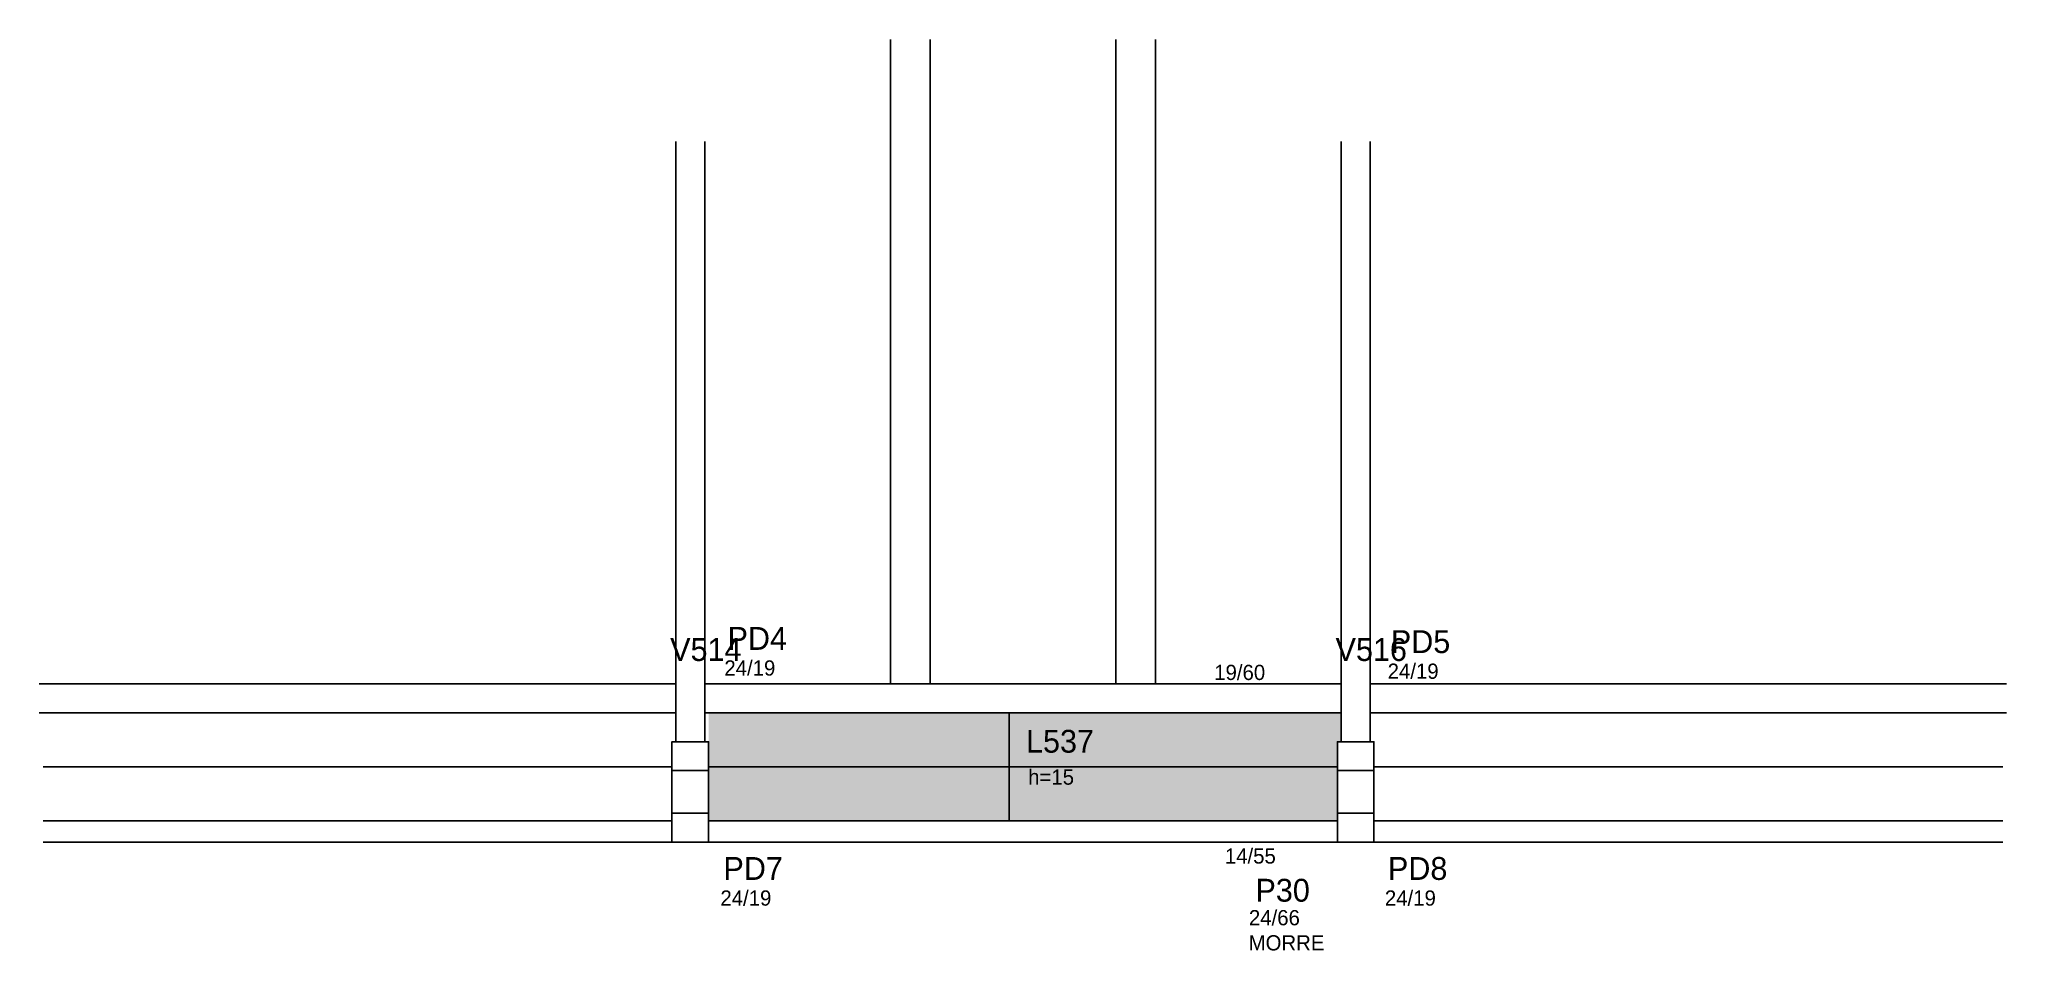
# Model space of a CAD drawing. Header units: metres. Extents: x 4052 to 5344, y 2399 to 2997.
import ezdxf

# ---------------------------------------------------------------- set-up
doc = ezdxf.new("R2010")
doc.units = ezdxf.units.M
for name, color, linetype in [('3', 7, 'Continuous'), ('4', 7, 'Continuous'), ('7', 7, 'Continuous'), ('Painéis', 7, 'Continuous'), ('REAPROVEITAMENTO', 7, 'Continuous')]:
    doc.layers.add(name, color=color, linetype=linetype)

msp = doc.modelspace()

# ---------------------------------------------------------------- hatches: boundary and pattern name
at = {"layer": 'REAPROVEITAMENTO'}
h = msp.add_hatch(color=7, dxfattribs=at)
h.dxf.hatch_style = 1
h.paths.add_polyline_path([(4906.5, 2535.9), (4904, 2535.9), (4904, 2535.9), (4904.2, 2483.9), (4904.2, 2483.9), (4491.2, 2483.9), (4491.2, 2483.9), (4491.2, 2554.9), (4491.2, 2554.9), (4906.7, 2554.9), (4906.7, 2554.9), (4906.5, 2535.9)])

# ---------------------------------------------------------------- linework, layer by layer
at = {"layer": '3', "color": 7, "lineweight": 25}
for points in [[(4469.7, 2929.9), (4469.7, 2554.9)], [(4488.7, 2554.9), (4488.7, 2929.9)], [(4906.7, 2929.9), (4906.7, 2554.9)], [(4925.7, 2554.9), (4925.7, 2929.9)], [(4469.7, 2573.9), (4051.7, 2573.9)], [(4906.7, 2573.9), (4488.7, 2573.9)], [(5343.7, 2573.9), (4925.7, 2573.9)], [(4051.7, 2554.9), (4469.7, 2554.9)], [(4469.7, 2554.9), (4469.7, 2535.9)], [(4488.7, 2554.9), (4906.7, 2554.9)], [(4488.7, 2535.9), (4488.7, 2554.9)], [(4488.7, 2535.9), (4488.7, 2554.9)], [(4906.7, 2554.9), (4906.7, 2535.9)], [(4925.7, 2554.9), (5343.7, 2554.9)], [(4925.7, 2535.9), (4925.7, 2554.9)], [(4467.2, 2483.9), (4054.2, 2483.9)], [(4904.2, 2483.9), (4491.2, 2483.9)], [(5341.2, 2483.9), (4928.2, 2483.9)], [(4054.2, 2469.9), (4467.2, 2469.9)], [(4491.2, 2469.9), (4904.2, 2469.9)], [(4928.2, 2469.9), (5341.2, 2469.9)]]:
    msp.add_lwpolyline(points, dxfattribs=at)
at = {"layer": '7', "color": 7, "lineweight": 25}
for points in [[(4467.2, 2469.9), (4491.2, 2469.9), (4491.2, 2535.9), (4467.2, 2535.9), (4467.2, 2469.9)], [(4467.2, 2516.9), (4491.2, 2516.9), (4491.2, 2535.9), (4467.2, 2535.9), (4467.2, 2516.9)], [(4904.2, 2469.9), (4928.2, 2469.9), (4928.2, 2535.9), (4904.2, 2535.9), (4904.2, 2469.9)], [(4904.2, 2516.9), (4928.2, 2516.9), (4928.2, 2535.9), (4904.2, 2535.9), (4904.2, 2516.9)], [(4467.2, 2469.9), (4491.2, 2469.9), (4491.2, 2488.9), (4467.2, 2488.9), (4467.2, 2469.9)], [(4904.2, 2469.9), (4928.2, 2469.9), (4928.2, 2488.9), (4904.2, 2488.9), (4904.2, 2469.9)]]:
    msp.add_lwpolyline(points, dxfattribs=at)
at = {"layer": 'Painéis', "color": 7, "lineweight": 25}
for p, q in [((4610.7, 2996.9), (4610.7, 2573.9)), ((4636.7, 2996.9), (4636.7, 2573.9)), ((4758.7, 2996.9), (4758.7, 2573.9)), ((4784.7, 2996.9), (4784.7, 2573.9)), ((4688.7, 2483.9), (4688.7, 2554.9)), ((4467.2, 2519.4), (4054.2, 2519.4)), ((4491.2, 2519.4), (4904.2, 2519.4)), ((4928.2, 2519.4), (5341.2, 2519.4))]:
    msp.add_line(p, q, dxfattribs=at)

# ---------------------------------------------------------------- texts
at = {"layer": '3', "color": 7, "lineweight": 25}
for s, p in [('24/19', (4501.6, 2579.3)), ('19/60', (4823.3, 2576.4)), ('24/19', (4937.2, 2577.2)), ('h=15', (4701.1, 2507.7)), ('14/55', (4830.3, 2455.9)), ('24/19', (4499, 2428.3)), ('24/19', (4935.4, 2428.3)), ('24/66', (4846.1, 2415.4)), ('MORRE', (4845.9, 2398.9))]:
    msp.add_text(s, height=10, dxfattribs=at).set_placement(p)
at = {"layer": '4', "color": 7, "lineweight": 25}
for s, p in [('PD4', (4503.7, 2596.2)), ('V514', (4466, 2588.9)), ('V516', (4903, 2588.9)), ('PD5', (4939.3, 2594.1)), ('L537', (4699.7, 2528.7)), ('PD7', (4501, 2445.2)), ('PD8', (4937.4, 2445.2)), ('P30', (4850.4, 2430.9))]:
    msp.add_text(s, height=15, dxfattribs=at).set_placement(p)

doc.saveas('drawing.dxf')
